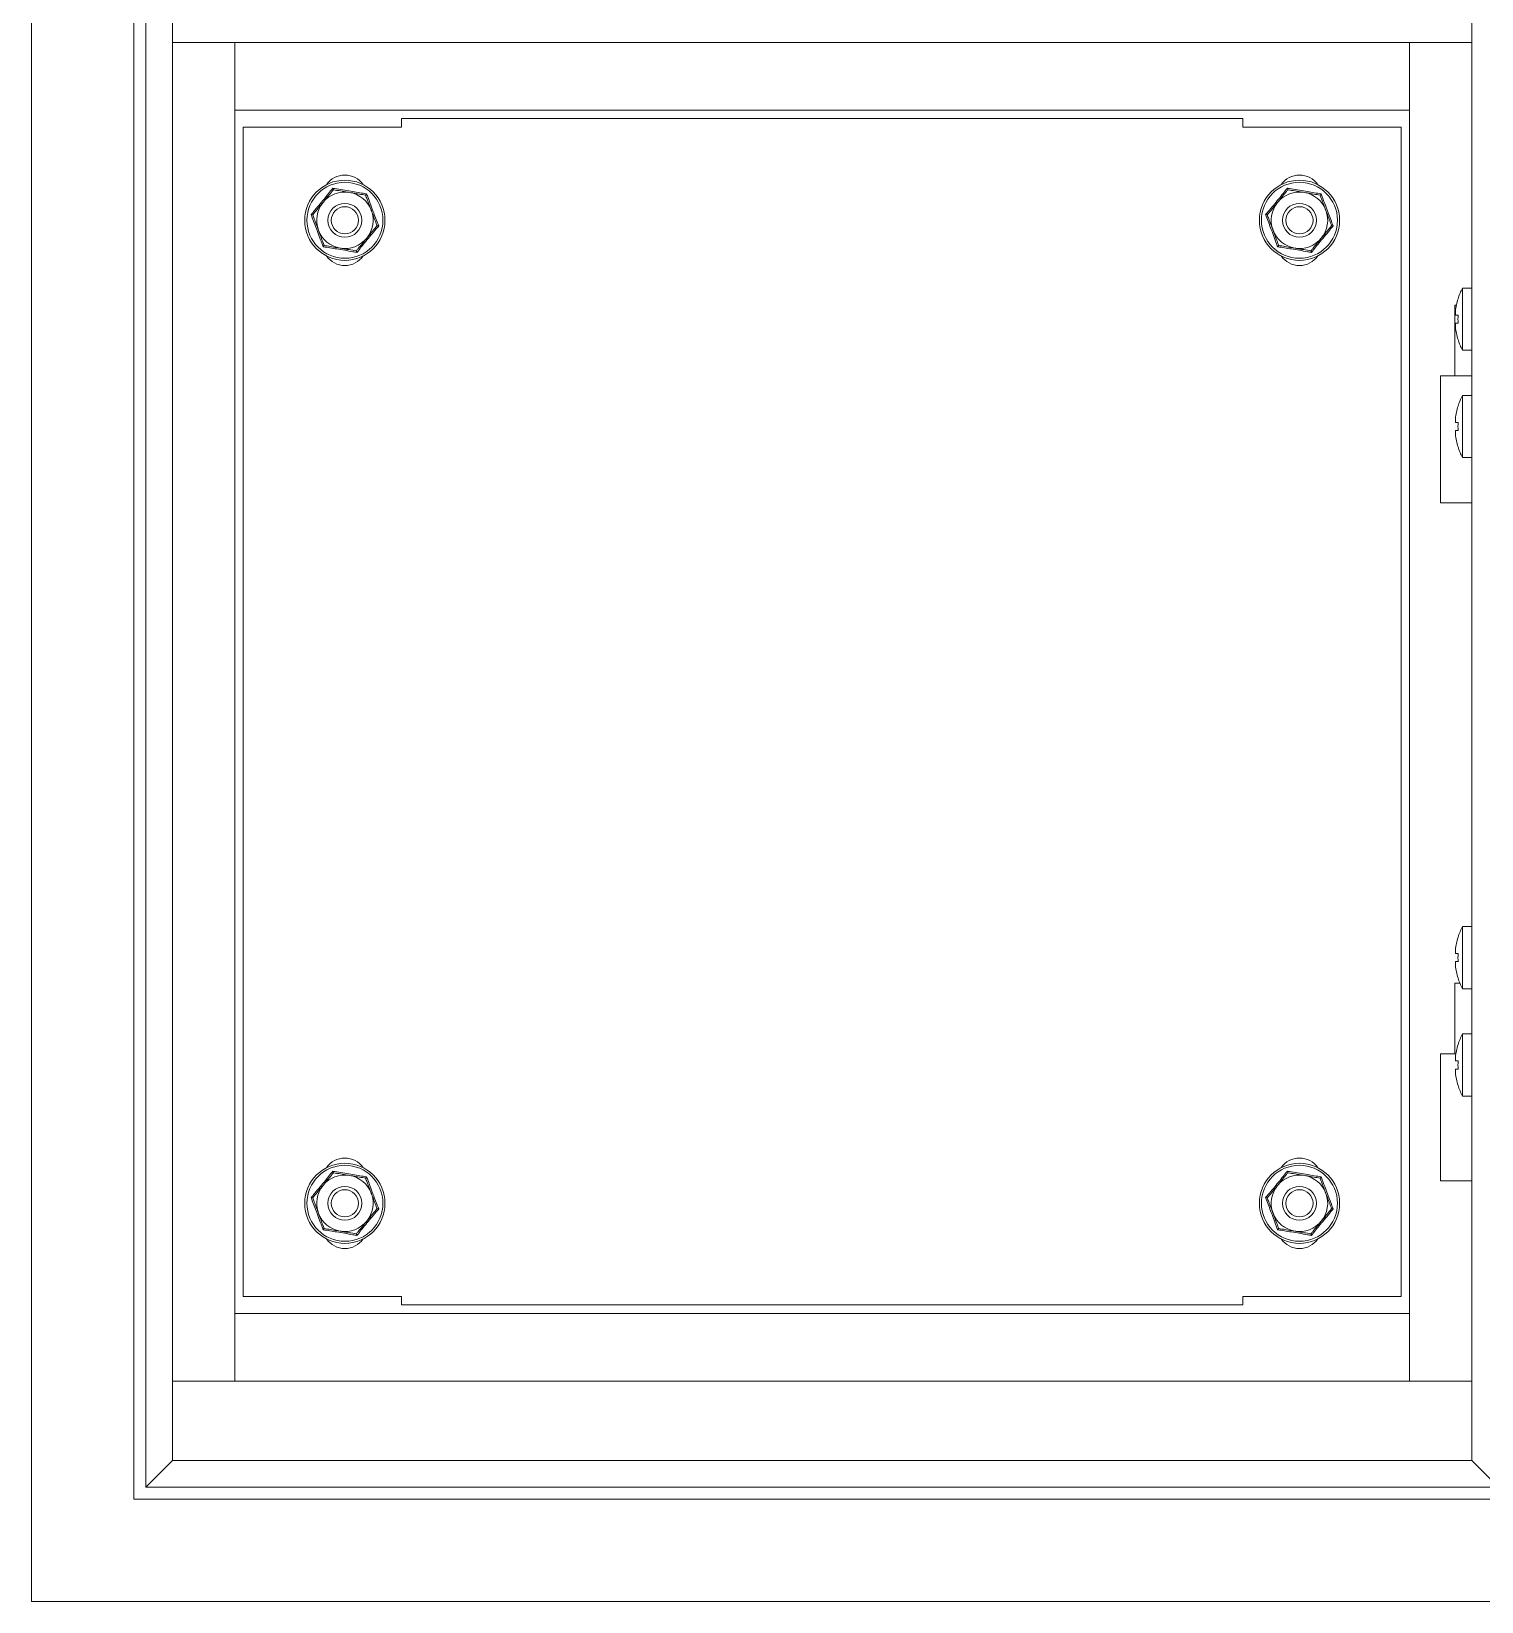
# Model space of a CAD drawing. Header units: millimetres. Extents: x 2222 to 6110, y 1393 to 4154.
# Drawn here: x 4302.3 to 4687.4, y 2001.3 to 2418.2 of the extents above; entities that cross this region are included whole.
import ezdxf

# ---------------------------------------------------------------- set-up
doc = ezdxf.new("R2010")
doc.units = ezdxf.units.MM
doc.linetypes.add('HIDDEN', pattern=[1.905, 1.27, -0.635])

msp = doc.modelspace()

# ---------------------------------------------------------------- linework, layer by layer
at = {"color": 7, "linetype": 'Continuous', "lineweight": 9}
for p, q in [((4302.3, 2001.33), (4302.3, 2526.33)), ((4329.48, 2028.52), (4329.48, 2446.64)), ((4332.67, 2031.7), (4332.67, 2443.46)), ((4339.8, 2038.83), (4339.8, 2436.33)), ((4684.8, 2038.83), (4684.8, 2436.33)), ((4339.8, 2415.33), (4684.8, 2415.33)), ((4356.3, 2415.33), (4356.3, 2059.83)), ((4356.3, 2415.33), (4356.3, 2397.33)), ((4668.3, 2415.33), (4668.3, 2059.83)), ((4668.3, 2415.33), (4668.3, 2397.33)), ((4668.3, 2397.33), (4356.3, 2397.33)), ((4624.05, 2395.08), (4400.55, 2395.08)), ((4400.55, 2392.83), (4400.55, 2395.08)), ((4624.05, 2395.08), (4624.05, 2392.83)), ((4358.55, 2392.83), (4400.55, 2392.83)), ((4358.55, 2392.83), (4358.55, 2082.33)), ((4624.05, 2392.83), (4666.05, 2392.83)), ((4666.05, 2082.33), (4666.05, 2392.83)), ((4681.15, 2347.25), (4681.18, 2347.24)), ((4682.36, 2341.83), (4682.36, 2350.08)), ((4680.46, 2342.89), (4680.46, 2343.94)), ((4681.18, 2342.89), (4680.46, 2342.89)), ((4680.46, 2339.72), (4680.46, 2340.76)), ((4680.46, 2340.76), (4681.18, 2340.76)), ((4682.36, 2333.58), (4682.36, 2341.83)), ((4684.8, 2326.8), (4676.55, 2326.8)), ((4676.55, 2326.8), (4684.8, 2326.8)), ((4682.36, 2313.33), (4682.36, 2321.58)), ((4680.46, 2314.39), (4680.46, 2315.44)), ((4681.18, 2314.39), (4680.46, 2314.39)), ((4680.46, 2311.22), (4680.46, 2312.26)), ((4680.46, 2312.26), (4681.18, 2312.26)), ((4682.36, 2305.08), (4682.36, 2313.33)), ((4676.55, 2293.05), (4682.28, 2293.05)), ((4682.28, 2293.05), (4684.8, 2293.05)), ((4682.36, 2172.3), (4682.36, 2180.55)), ((4680.46, 2173.37), (4680.46, 2174.42)), ((4681.18, 2173.37), (4680.46, 2173.37)), ((4682.36, 2164.05), (4682.36, 2172.3)), ((4680.46, 2170.19), (4680.46, 2171.24)), ((4680.46, 2171.24), (4681.18, 2171.24)), ((4682.36, 2143.8), (4682.36, 2152.05)), ((4676.55, 2146.8), (4680.59, 2146.8)), ((4680.46, 2144.87), (4680.46, 2145.92)), ((4681.18, 2144.87), (4680.46, 2144.87)), ((4682.36, 2135.55), (4682.36, 2143.8)), ((4680.46, 2141.69), (4680.46, 2142.74)), ((4680.46, 2142.74), (4681.18, 2142.74)), ((4676.55, 2113.05), (4684.8, 2113.05)), ((4400.55, 2082.33), (4358.55, 2082.33)), ((4400.55, 2080.08), (4400.55, 2082.33)), ((4624.05, 2082.33), (4624.05, 2080.08)), ((4666.05, 2082.33), (4624.05, 2082.33)), ((4668.3, 2077.83), (4356.3, 2077.83)), ((4400.55, 2080.08), (4624.05, 2080.08)), ((4339.8, 2059.83), (4684.8, 2059.83)), ((4332.67, 2031.7), (4339.8, 2038.83)), ((4339.8, 2038.83), (4684.8, 2038.83)), ((4684.8, 2038.83), (4691.92, 2031.7)), ((4332.67, 2031.7), (4691.92, 2031.7)), ((4329.48, 2028.52), (4695.11, 2028.52)), ((4302.3, 2001.33), (4722.3, 2001.33))]:
    msp.add_line(p, q, dxfattribs=at)
at = {"color": 7, "linetype": 'HIDDEN', "lineweight": 9}
for p, q in [((4680.3, 2345.55), (4680.73, 2345.55)), ((4680.3, 2165.55), (4681.65, 2165.55))]:
    msp.add_line(p, q, dxfattribs=at)
at = {"color": 7, "linetype": 'Continuous', "lineweight": 9, "flags": 128}
for points in [[(4681.15, 2177.73), (4681.16, 2177.73), (4681.16, 2177.72), (4681.17, 2177.72), (4681.18, 2177.71)], [(4681.18, 2166.9), (4681.17, 2166.89), (4681.16, 2166.89), (4681.16, 2166.88), (4681.15, 2166.88)], [(4681.15, 2149.23), (4681.16, 2149.23), (4681.16, 2149.22), (4681.17, 2149.22), (4681.18, 2149.21)], [(4681.18, 2138.4), (4681.17, 2138.39), (4681.16, 2138.39), (4681.16, 2138.38), (4681.15, 2138.38)]]:
    msp.add_lwpolyline(points, dxfattribs=at)
at = {"color": 7, "linetype": 'Continuous', "lineweight": 9}
for centre, radius in [((4385.55, 2368.08), 10.65), ((4385.55, 2368.08), 10.09), ((4639.05, 2368.08), 10.65), ((4639.05, 2368.08), 10.09), ((4385.55, 2368.08), 4.5), ((4639.05, 2368.08), 4.5), ((4385.55, 2368.08), 3.61), ((4639.05, 2368.08), 3.61), ((4385.55, 2107.08), 10.65), ((4385.55, 2107.08), 10.09), ((4639.05, 2107.08), 10.65), ((4639.05, 2107.08), 10.09), ((4385.55, 2107.08), 4.5), ((4385.55, 2107.08), 3.61), ((4639.05, 2107.08), 4.5), ((4639.05, 2107.08), 3.61)]:
    msp.add_circle(centre, radius, dxfattribs=at)
for centre, radius, start, end in [((4385.55, 2374.13), 5.95, 35.1192, 144.8808), ((4639.05, 2374.13), 5.95, 35.1192, 144.8808), ((4385.55, 2368.08), 7.5, 140.5588, 200.5588), ((4385.55, 2368.08), 7.5, 80.5588, 140.5588), ((4385.55, 2368.08), 7.5, 20.5588, 80.5588), ((4639.05, 2368.08), 7.5, 140.5588, 200.5588), ((4639.05, 2368.08), 7.5, 80.5588, 140.5588), ((4639.05, 2368.08), 7.5, 20.5588, 80.5588), ((4385.55, 2368.08), 7.5, 320.5588, 20.5588), ((4639.05, 2368.08), 7.5, 320.5588, 20.5588), ((4385.55, 2368.08), 7.5, 200.5588, 260.5588), ((4639.05, 2368.08), 7.5, 200.5588, 260.5588), ((4385.55, 2368.08), 7.5, 260.5588, 320.5588), ((4639.05, 2368.08), 7.5, 260.5588, 320.5588), ((4385.55, 2362.03), 5.95, 215.1192, 324.8808), ((4639.05, 2362.03), 5.95, 215.1192, 324.8808), ((4697.85, 2341.83), 17.52, 162.0203, 173.0697), ((4697.85, 2341.83), 17.55, 151.9602, 162.0045), ((4697.85, 2341.83), 17.52, 186.9303, 197.9797), ((4700.54, 2341.83), 19.39, 176.8515, 183.1485), ((4674.5, 2349.79), 14.94, 296.4411, 296.5665), ((4697.85, 2341.83), 17.55, 197.9955, 208.0398), ((4697.85, 2313.33), 17.52, 162.0203, 173.0697), ((4697.85, 2313.33), 17.55, 151.9602, 162.0045), ((4691.45, 2339.37), 23.05, 243.4556, 243.5369), ((4700.54, 2313.33), 19.39, 176.8514, 183.1486), ((4697.85, 2313.33), 17.52, 186.9303, 197.9797), ((4685.09, 2300.05), 8.79, 116.3972, 116.6104), ((4697.85, 2313.33), 17.55, 197.9955, 208.0398), ((4697.85, 2172.3), 17.55, 151.9602, 162.0045), ((4697.85, 2172.3), 17.52, 162.0203, 173.0697), ((4700.54, 2172.3), 19.39, 176.8514, 183.1486), ((4697.85, 2172.3), 17.52, 186.9303, 197.9797), ((4697.85, 2172.3), 17.55, 197.9955, 208.0398), ((4697.85, 2143.8), 17.55, 151.9602, 162.0045), ((4697.85, 2143.8), 17.52, 162.0203, 173.0697), ((4700.54, 2143.8), 19.39, 176.8514, 183.1486), ((4697.85, 2143.8), 17.52, 186.9303, 197.9797), ((4697.85, 2143.8), 17.55, 197.9955, 208.0398), ((4385.55, 2113.13), 5.95, 35.1192, 144.8808), ((4639.05, 2113.13), 5.95, 35.1192, 144.8808), ((4385.55, 2107.08), 7.5, 80.5588, 140.5588), ((4385.55, 2107.08), 7.5, 20.5588, 80.5588), ((4639.05, 2107.08), 7.5, 80.5588, 140.5588), ((4639.05, 2107.08), 7.5, 20.5588, 80.5588), ((4385.55, 2107.08), 7.5, 140.5588, 200.5588), ((4385.55, 2107.08), 7.5, 320.5588, 20.5588), ((4639.05, 2107.08), 7.5, 140.5588, 200.5588), ((4639.05, 2107.08), 7.5, 320.5588, 20.5588), ((4385.55, 2107.08), 7.5, 200.5588, 260.5588), ((4385.55, 2107.08), 7.5, 260.5588, 320.5588), ((4639.05, 2107.08), 7.5, 200.5588, 260.5588), ((4639.05, 2107.08), 7.5, 260.5588, 320.5588), ((4385.55, 2101.03), 5.95, 215.1192, 324.8808), ((4639.05, 2101.03), 5.95, 215.1192, 324.8808)]:
    msp.add_arc(centre, radius, start, end, dxfattribs=at)
for points, knots in [([(4376.57, 2369.57), (4376.8, 2369.84), (4377.94, 2371.21), (4379.9, 2373.57), (4381.58, 2375.64), (4382.35, 2376.6)], [0, 0, 0, 0, 0.118084, 0.592258, 1, 1, 1, 1]), ([(4382.5, 2376.19), (4382.5, 2376.19), (4382.5, 2376.21), (4382.46, 2376.3), (4382.42, 2376.43), (4382.37, 2376.54), (4382.35, 2376.6), (4382.35, 2376.6)], [0, 0, 0, 0, 0.236185, 0.4714, 0.732455, 0.992088, 1, 1, 1, 1]), ([(4382.35, 2376.6), (4382.7, 2376.54), (4384.45, 2376.23), (4387.48, 2375.71), (4390.11, 2375.3), (4391.33, 2375.11)], [0, 0, 0, 0, 0.118084, 0.592258, 1, 1, 1, 1]), ([(4630.07, 2369.57), (4630.3, 2369.84), (4631.44, 2371.21), (4633.4, 2373.57), (4635.08, 2375.64), (4635.85, 2376.6)], [0, 0, 0, 0, 0.118083, 0.592257, 1, 1, 1, 1]), ([(4636, 2376.19), (4636, 2376.19), (4636, 2376.21), (4635.96, 2376.3), (4635.92, 2376.43), (4635.87, 2376.54), (4635.85, 2376.6), (4635.85, 2376.6)], [0, 0, 0, 0, 0.236186, 0.471402, 0.732454, 0.992093, 1, 1, 1, 1]), ([(4635.85, 2376.6), (4636.2, 2376.54), (4637.95, 2376.23), (4640.98, 2375.71), (4643.61, 2375.3), (4644.83, 2375.11)], [0, 0, 0, 0, 0.118084, 0.592259, 1, 1, 1, 1]), ([(4377, 2369.5), (4377.81, 2370.48), (4378.72, 2371.58), (4379.66, 2372.73), (4379.75, 2372.84)], [0, 0, 0, 0, 0.896035, 1, 1, 1, 1]), ([(4379.75, 2372.84), (4380.51, 2373.76), (4381.45, 2374.91), (4382.33, 2375.98), (4382.5, 2376.19)], [0, 0, 0, 0, 0.801464, 1, 1, 1, 1]), ([(4382.5, 2376.19), (4383.76, 2375.98), (4385.17, 2375.75), (4386.62, 2375.5), (4386.78, 2375.48)], [0, 0, 0, 0, 0.896037, 1, 1, 1, 1]), ([(4386.78, 2375.48), (4387.95, 2375.28), (4389.41, 2375.04), (4390.78, 2374.81), (4391.05, 2374.77)], [0, 0, 0, 0, 0.801461, 1, 1, 1, 1]), ([(4391.33, 2375.11), (4391.33, 2375.11), (4391.28, 2375.06), (4391.21, 2374.96), (4391.12, 2374.86), (4391.06, 2374.78), (4391.05, 2374.77), (4391.05, 2374.77)], [0, 0, 0, 0, 0.007913, 0.267532, 0.528606, 0.763815, 1, 1, 1, 1]), ([(4391.05, 2374.77), (4391.18, 2374.43), (4391.66, 2373.13), (4392.18, 2371.74), (4392.57, 2370.71)], [0, 0, 0, 0, 0.263254, 1, 1, 1, 1]), ([(4391.33, 2375.11), (4391.45, 2374.77), (4392.06, 2373.1), (4393.12, 2370.22), (4394.08, 2367.74), (4394.52, 2366.59)], [0, 0, 0, 0, 0.118084, 0.592258, 1, 1, 1, 1]), ([(4630.5, 2369.5), (4631.31, 2370.48), (4632.22, 2371.58), (4633.16, 2372.73), (4633.25, 2372.84)], [0, 0, 0, 0, 0.896035, 1, 1, 1, 1]), ([(4633.25, 2372.84), (4634.01, 2373.76), (4634.95, 2374.91), (4635.83, 2375.98), (4636, 2376.19)], [0, 0, 0, 0, 0.801465, 1, 1, 1, 1]), ([(4636, 2376.19), (4637.26, 2375.98), (4638.67, 2375.75), (4640.12, 2375.5), (4640.28, 2375.48)], [0, 0, 0, 0, 0.896037, 1, 1, 1, 1]), ([(4640.28, 2375.48), (4641.45, 2375.28), (4642.91, 2375.04), (4644.28, 2374.81), (4644.55, 2374.77)], [0, 0, 0, 0, 0.801461, 1, 1, 1, 1]), ([(4644.83, 2375.11), (4644.83, 2375.11), (4644.78, 2375.06), (4644.71, 2374.96), (4644.62, 2374.86), (4644.56, 2374.78), (4644.55, 2374.77), (4644.55, 2374.77)], [0, 0, 0, 0, 0.007913, 0.267525, 0.5286, 0.763814, 1, 1, 1, 1]), ([(4644.55, 2374.77), (4644.68, 2374.43), (4645.16, 2373.13), (4645.68, 2371.74), (4646.07, 2370.71)], [0, 0, 0, 0, 0.263254, 1, 1, 1, 1]), ([(4644.83, 2375.11), (4644.95, 2374.77), (4645.56, 2373.1), (4646.62, 2370.22), (4647.58, 2367.74), (4648.02, 2366.59)], [0, 0, 0, 0, 0.118084, 0.592258, 1, 1, 1, 1]), ([(4379.77, 2361.05), (4379.64, 2361.39), (4379.03, 2363.06), (4377.97, 2365.94), (4377.01, 2368.42), (4376.57, 2369.57)], [0, 0, 0, 0, 0.118083, 0.592258, 1, 1, 1, 1]), ([(4377, 2369.5), (4377, 2369.5), (4376.98, 2369.5), (4376.89, 2369.52), (4376.75, 2369.54), (4376.63, 2369.56), (4376.57, 2369.57), (4376.57, 2369.57)], [0, 0, 0, 0, 0.236183, 0.471394, 0.732458, 0.992079, 1, 1, 1, 1]), ([(4377, 2369.5), (4377.13, 2369.16), (4377.62, 2367.86), (4378.14, 2366.47), (4378.52, 2365.45)], [0, 0, 0, 0, 0.263253, 1, 1, 1, 1]), ([(4392.57, 2370.71), (4392.65, 2370.51), (4393.15, 2369.17), (4393.66, 2367.8), (4394.07, 2366.7), (4394.09, 2366.66)], [0, 0, 0, 0, 0.148486, 0.965571, 1, 1, 1, 1]), ([(4633.27, 2361.05), (4633.14, 2361.39), (4632.53, 2363.06), (4631.47, 2365.94), (4630.51, 2368.42), (4630.07, 2369.57)], [0, 0, 0, 0, 0.118083, 0.592258, 1, 1, 1, 1]), ([(4630.5, 2369.5), (4630.5, 2369.5), (4630.48, 2369.5), (4630.39, 2369.52), (4630.25, 2369.54), (4630.13, 2369.56), (4630.07, 2369.57), (4630.07, 2369.57)], [0, 0, 0, 0, 0.236186, 0.471401, 0.732468, 0.992092, 1, 1, 1, 1]), ([(4630.5, 2369.5), (4630.63, 2369.16), (4631.12, 2367.86), (4631.64, 2366.47), (4632.02, 2365.45)], [0, 0, 0, 0, 0.263253, 1, 1, 1, 1]), ([(4646.07, 2370.71), (4646.15, 2370.51), (4646.65, 2369.17), (4647.16, 2367.8), (4647.57, 2366.7), (4647.59, 2366.66)], [0, 0, 0, 0, 0.148486, 0.965571, 1, 1, 1, 1]), ([(4378.52, 2365.45), (4378.6, 2365.24), (4379.1, 2363.9), (4379.61, 2362.54), (4380.03, 2361.44), (4380.04, 2361.39)], [0, 0, 0, 0, 0.148486, 0.965571, 1, 1, 1, 1]), ([(4394.52, 2366.59), (4394.29, 2366.32), (4393.15, 2364.95), (4391.19, 2362.59), (4389.52, 2360.52), (4388.74, 2359.56)], [0, 0, 0, 0, 0.118083, 0.592258, 1, 1, 1, 1]), ([(4394.09, 2366.66), (4393.28, 2365.67), (4392.37, 2364.58), (4391.44, 2363.43), (4391.34, 2363.31)], [0, 0, 0, 0, 0.896037, 1, 1, 1, 1]), ([(4394.52, 2366.59), (4394.52, 2366.59), (4394.46, 2366.6), (4394.34, 2366.62), (4394.2, 2366.64), (4394.11, 2366.66), (4394.1, 2366.66), (4394.09, 2366.66)], [0, 0, 0, 0, 0.007908, 0.26753, 0.528606, 0.763819, 1, 1, 1, 1]), ([(4632.02, 2365.45), (4632.1, 2365.24), (4632.6, 2363.9), (4633.11, 2362.54), (4633.53, 2361.44), (4633.54, 2361.39)], [0, 0, 0, 0, 0.148486, 0.965571, 1, 1, 1, 1]), ([(4648.02, 2366.59), (4647.79, 2366.32), (4646.65, 2364.95), (4644.69, 2362.59), (4643.02, 2360.52), (4642.24, 2359.56)], [0, 0, 0, 0, 0.118083, 0.592258, 1, 1, 1, 1]), ([(4647.59, 2366.66), (4646.78, 2365.67), (4645.87, 2364.58), (4644.94, 2363.43), (4644.84, 2363.31)], [0, 0, 0, 0, 0.896037, 1, 1, 1, 1]), ([(4648.02, 2366.59), (4648.02, 2366.59), (4647.96, 2366.6), (4647.84, 2366.62), (4647.7, 2366.64), (4647.61, 2366.66), (4647.6, 2366.66), (4647.59, 2366.66)], [0, 0, 0, 0, 0.007908, 0.267532, 0.528599, 0.763814, 1, 1, 1, 1]), ([(4380.04, 2361.39), (4380.04, 2361.39), (4380.03, 2361.38), (4379.97, 2361.3), (4379.88, 2361.2), (4379.81, 2361.1), (4379.77, 2361.05), (4379.77, 2361.05)], [0, 0, 0, 0, 0.236185, 0.471406, 0.732474, 0.992087, 1, 1, 1, 1]), ([(4388.74, 2359.56), (4388.39, 2359.62), (4386.64, 2359.93), (4383.61, 2360.45), (4380.98, 2360.86), (4379.77, 2361.05)], [0, 0, 0, 0, 0.118084, 0.592259, 1, 1, 1, 1]), ([(4384.32, 2360.68), (4383.14, 2360.88), (4381.68, 2361.12), (4380.32, 2361.35), (4380.04, 2361.39)], [0, 0, 0, 0, 0.801465, 1, 1, 1, 1]), ([(4388.59, 2359.97), (4387.33, 2360.18), (4385.93, 2360.41), (4384.47, 2360.66), (4384.32, 2360.68)], [0, 0, 0, 0, 0.896039, 1, 1, 1, 1]), ([(4391.34, 2363.31), (4390.58, 2362.4), (4389.64, 2361.25), (4388.76, 2360.18), (4388.59, 2359.97)], [0, 0, 0, 0, 0.801462, 1, 1, 1, 1]), ([(4388.74, 2359.56), (4388.74, 2359.56), (4388.72, 2359.62), (4388.68, 2359.73), (4388.63, 2359.86), (4388.59, 2359.95), (4388.59, 2359.96), (4388.59, 2359.97)], [0, 0, 0, 0, 0.007907, 0.267536, 0.528601, 0.763815, 1, 1, 1, 1]), ([(4633.54, 2361.39), (4633.54, 2361.39), (4633.53, 2361.38), (4633.47, 2361.3), (4633.38, 2361.2), (4633.31, 2361.1), (4633.27, 2361.05), (4633.27, 2361.05)], [0, 0, 0, 0, 0.236185, 0.471405, 0.732466, 0.992087, 1, 1, 1, 1]), ([(4642.24, 2359.56), (4641.89, 2359.62), (4640.14, 2359.93), (4637.11, 2360.45), (4634.48, 2360.86), (4633.27, 2361.05)], [0, 0, 0, 0, 0.118082, 0.592258, 1, 1, 1, 1]), ([(4637.82, 2360.68), (4636.64, 2360.88), (4635.18, 2361.12), (4633.82, 2361.35), (4633.54, 2361.39)], [0, 0, 0, 0, 0.801462, 1, 1, 1, 1]), ([(4642.09, 2359.97), (4640.83, 2360.18), (4639.43, 2360.41), (4637.97, 2360.66), (4637.82, 2360.68)], [0, 0, 0, 0, 0.896037, 1, 1, 1, 1]), ([(4644.84, 2363.31), (4644.08, 2362.4), (4643.14, 2361.25), (4642.26, 2360.18), (4642.09, 2359.97)], [0, 0, 0, 0, 0.801462, 1, 1, 1, 1]), ([(4642.24, 2359.56), (4642.24, 2359.56), (4642.22, 2359.62), (4642.18, 2359.73), (4642.13, 2359.86), (4642.09, 2359.95), (4642.09, 2359.96), (4642.09, 2359.97)], [0, 0, 0, 0, 0.007907, 0.267532, 0.528602, 0.763814, 1, 1, 1, 1]), ([(4376.57, 2108.57), (4376.8, 2108.84), (4377.94, 2110.21), (4379.9, 2112.57), (4381.58, 2114.64), (4382.35, 2115.6)], [0, 0, 0, 0, 0.118084, 0.592259, 1, 1, 1, 1]), ([(4379.75, 2111.84), (4380.51, 2112.76), (4381.45, 2113.91), (4382.33, 2114.98), (4382.5, 2115.19)], [0, 0, 0, 0, 0.801462, 1, 1, 1, 1]), ([(4382.5, 2115.19), (4382.5, 2115.19), (4382.5, 2115.21), (4382.46, 2115.3), (4382.42, 2115.43), (4382.37, 2115.54), (4382.35, 2115.6), (4382.35, 2115.6)], [0, 0, 0, 0, 0.236183, 0.471395, 0.732461, 0.992082, 1, 1, 1, 1]), ([(4382.35, 2115.6), (4382.7, 2115.54), (4384.45, 2115.23), (4387.48, 2114.71), (4390.11, 2114.3), (4391.33, 2114.11)], [0, 0, 0, 0, 0.118083, 0.592258, 1, 1, 1, 1]), ([(4382.5, 2115.19), (4383.76, 2114.98), (4385.17, 2114.75), (4386.62, 2114.5), (4386.78, 2114.48)], [0, 0, 0, 0, 0.896037, 1, 1, 1, 1]), ([(4386.78, 2114.48), (4387.95, 2114.28), (4389.41, 2114.04), (4390.78, 2113.81), (4391.05, 2113.77)], [0, 0, 0, 0, 0.801462, 1, 1, 1, 1]), ([(4391.33, 2114.11), (4391.33, 2114.11), (4391.28, 2114.06), (4391.21, 2113.96), (4391.12, 2113.86), (4391.06, 2113.78), (4391.05, 2113.77), (4391.05, 2113.77)], [0, 0, 0, 0, 0.007913, 0.267538, 0.528604, 0.763816, 1, 1, 1, 1]), ([(4391.05, 2113.77), (4391.18, 2113.43), (4391.66, 2112.13), (4392.18, 2110.74), (4392.57, 2109.71)], [0, 0, 0, 0, 0.263254, 1, 1, 1, 1]), ([(4391.33, 2114.11), (4391.45, 2113.77), (4392.06, 2112.1), (4393.12, 2109.22), (4394.08, 2106.74), (4394.52, 2105.59)], [0, 0, 0, 0, 0.118083, 0.592258, 1, 1, 1, 1]), ([(4630.07, 2108.57), (4630.3, 2108.84), (4631.44, 2110.21), (4633.4, 2112.57), (4635.08, 2114.64), (4635.85, 2115.6)], [0, 0, 0, 0, 0.118083, 0.592258, 1, 1, 1, 1]), ([(4633.25, 2111.84), (4634.01, 2112.76), (4634.95, 2113.91), (4635.83, 2114.98), (4636, 2115.19)], [0, 0, 0, 0, 0.801464, 1, 1, 1, 1]), ([(4636, 2115.19), (4636, 2115.19), (4636, 2115.21), (4635.96, 2115.3), (4635.92, 2115.43), (4635.87, 2115.54), (4635.85, 2115.6), (4635.85, 2115.6)], [0, 0, 0, 0, 0.236183, 0.471396, 0.73246, 0.992086, 1, 1, 1, 1]), ([(4635.85, 2115.6), (4636.2, 2115.54), (4637.95, 2115.23), (4640.98, 2114.71), (4643.61, 2114.3), (4644.83, 2114.11)], [0, 0, 0, 0, 0.118084, 0.592259, 1, 1, 1, 1]), ([(4636, 2115.19), (4637.26, 2114.98), (4638.67, 2114.75), (4640.12, 2114.5), (4640.28, 2114.48)], [0, 0, 0, 0, 0.896037, 1, 1, 1, 1]), ([(4640.28, 2114.48), (4641.45, 2114.28), (4642.91, 2114.04), (4644.28, 2113.81), (4644.55, 2113.77)], [0, 0, 0, 0, 0.801462, 1, 1, 1, 1]), ([(4644.83, 2114.11), (4644.83, 2114.11), (4644.78, 2114.06), (4644.71, 2113.96), (4644.62, 2113.86), (4644.56, 2113.78), (4644.55, 2113.77), (4644.55, 2113.77)], [0, 0, 0, 0, 0.007913, 0.26753, 0.528598, 0.763816, 1, 1, 1, 1]), ([(4644.55, 2113.77), (4644.68, 2113.43), (4645.16, 2112.13), (4645.68, 2110.74), (4646.07, 2109.71)], [0, 0, 0, 0, 0.263254, 1, 1, 1, 1]), ([(4644.83, 2114.11), (4644.95, 2113.77), (4645.56, 2112.1), (4646.62, 2109.22), (4647.58, 2106.74), (4648.02, 2105.59)], [0, 0, 0, 0, 0.118083, 0.592258, 1, 1, 1, 1]), ([(4377, 2108.5), (4377.81, 2109.48), (4378.72, 2110.58), (4379.66, 2111.73), (4379.75, 2111.84)], [0, 0, 0, 0, 0.896037, 1, 1, 1, 1]), ([(4392.57, 2109.71), (4392.65, 2109.51), (4393.15, 2108.17), (4393.66, 2106.8), (4394.07, 2105.7), (4394.09, 2105.66)], [0, 0, 0, 0, 0.148485, 0.965571, 1, 1, 1, 1]), ([(4630.5, 2108.5), (4631.31, 2109.48), (4632.22, 2110.58), (4633.16, 2111.73), (4633.25, 2111.84)], [0, 0, 0, 0, 0.896037, 1, 1, 1, 1]), ([(4646.07, 2109.71), (4646.15, 2109.51), (4646.65, 2108.17), (4647.16, 2106.8), (4647.57, 2105.7), (4647.59, 2105.66)], [0, 0, 0, 0, 0.148485, 0.965571, 1, 1, 1, 1]), ([(4379.77, 2100.05), (4379.64, 2100.39), (4379.03, 2102.06), (4377.97, 2104.94), (4377.01, 2107.42), (4376.57, 2108.57)], [0, 0, 0, 0, 0.118084, 0.592259, 1, 1, 1, 1]), ([(4377, 2108.5), (4377, 2108.5), (4376.98, 2108.5), (4376.89, 2108.52), (4376.75, 2108.54), (4376.63, 2108.56), (4376.57, 2108.57), (4376.57, 2108.57)], [0, 0, 0, 0, 0.236183, 0.471395, 0.732458, 0.99208, 1, 1, 1, 1]), ([(4377, 2108.5), (4377.13, 2108.16), (4377.62, 2106.86), (4378.14, 2105.47), (4378.52, 2104.45)], [0, 0, 0, 0, 0.263254, 1, 1, 1, 1]), ([(4394.52, 2105.59), (4394.29, 2105.32), (4393.15, 2103.95), (4391.19, 2101.59), (4389.52, 2099.52), (4388.74, 2098.56)], [0, 0, 0, 0, 0.118083, 0.592258, 1, 1, 1, 1]), ([(4394.09, 2105.66), (4393.28, 2104.67), (4392.37, 2103.58), (4391.44, 2102.43), (4391.34, 2102.31)], [0, 0, 0, 0, 0.896036, 1, 1, 1, 1]), ([(4394.52, 2105.59), (4394.52, 2105.59), (4394.46, 2105.6), (4394.34, 2105.62), (4394.2, 2105.64), (4394.11, 2105.66), (4394.1, 2105.66), (4394.09, 2105.66)], [0, 0, 0, 0, 0.007907, 0.267529, 0.528605, 0.763818, 1, 1, 1, 1]), ([(4633.27, 2100.05), (4633.14, 2100.39), (4632.53, 2102.06), (4631.47, 2104.94), (4630.51, 2107.42), (4630.07, 2108.57)], [0, 0, 0, 0, 0.118083, 0.592259, 1, 1, 1, 1]), ([(4630.5, 2108.5), (4630.5, 2108.5), (4630.48, 2108.5), (4630.39, 2108.52), (4630.25, 2108.54), (4630.13, 2108.56), (4630.07, 2108.57), (4630.07, 2108.57)], [0, 0, 0, 0, 0.236186, 0.471401, 0.732468, 0.992093, 1, 1, 1, 1]), ([(4630.5, 2108.5), (4630.63, 2108.16), (4631.12, 2106.86), (4631.64, 2105.47), (4632.02, 2104.45)], [0, 0, 0, 0, 0.263254, 1, 1, 1, 1]), ([(4648.02, 2105.59), (4647.79, 2105.32), (4646.65, 2103.95), (4644.69, 2101.59), (4643.02, 2099.52), (4642.24, 2098.56)], [0, 0, 0, 0, 0.118083, 0.592258, 1, 1, 1, 1]), ([(4647.59, 2105.66), (4646.78, 2104.67), (4645.87, 2103.58), (4644.94, 2102.43), (4644.84, 2102.31)], [0, 0, 0, 0, 0.896036, 1, 1, 1, 1]), ([(4648.02, 2105.59), (4648.02, 2105.59), (4647.96, 2105.6), (4647.84, 2105.62), (4647.7, 2105.64), (4647.61, 2105.66), (4647.6, 2105.66), (4647.59, 2105.66)], [0, 0, 0, 0, 0.007907, 0.267531, 0.528599, 0.763814, 1, 1, 1, 1]), ([(4378.52, 2104.45), (4378.6, 2104.24), (4379.1, 2102.9), (4379.61, 2101.54), (4380.03, 2100.44), (4380.04, 2100.39)], [0, 0, 0, 0, 0.148485, 0.965571, 1, 1, 1, 1]), ([(4391.34, 2102.31), (4390.58, 2101.4), (4389.64, 2100.25), (4388.76, 2099.18), (4388.59, 2098.97)], [0, 0, 0, 0, 0.801462, 1, 1, 1, 1]), ([(4632.02, 2104.45), (4632.1, 2104.24), (4632.6, 2102.9), (4633.11, 2101.54), (4633.53, 2100.44), (4633.54, 2100.39)], [0, 0, 0, 0, 0.148485, 0.965571, 1, 1, 1, 1]), ([(4644.84, 2102.31), (4644.08, 2101.4), (4643.14, 2100.25), (4642.26, 2099.18), (4642.09, 2098.97)], [0, 0, 0, 0, 0.801462, 1, 1, 1, 1]), ([(4380.04, 2100.39), (4380.04, 2100.39), (4380.03, 2100.38), (4379.97, 2100.3), (4379.88, 2100.2), (4379.81, 2100.1), (4379.77, 2100.05), (4379.77, 2100.05)], [0, 0, 0, 0, 0.236185, 0.471399, 0.73247, 0.992087, 1, 1, 1, 1]), ([(4388.74, 2098.56), (4388.39, 2098.62), (4386.64, 2098.93), (4383.61, 2099.45), (4380.98, 2099.86), (4379.77, 2100.05)], [0, 0, 0, 0, 0.118084, 0.592259, 1, 1, 1, 1]), ([(4384.32, 2099.68), (4383.14, 2099.88), (4381.68, 2100.12), (4380.32, 2100.35), (4380.04, 2100.39)], [0, 0, 0, 0, 0.801464, 1, 1, 1, 1]), ([(4388.59, 2098.97), (4387.33, 2099.18), (4385.93, 2099.41), (4384.47, 2099.66), (4384.32, 2099.68)], [0, 0, 0, 0, 0.896039, 1, 1, 1, 1]), ([(4388.74, 2098.56), (4388.74, 2098.56), (4388.72, 2098.62), (4388.68, 2098.73), (4388.63, 2098.86), (4388.59, 2098.95), (4388.59, 2098.96), (4388.59, 2098.97)], [0, 0, 0, 0, 0.007914, 0.267535, 0.528599, 0.763816, 1, 1, 1, 1]), ([(4633.54, 2100.39), (4633.54, 2100.39), (4633.53, 2100.38), (4633.47, 2100.3), (4633.38, 2100.2), (4633.31, 2100.1), (4633.27, 2100.05), (4633.27, 2100.05)], [0, 0, 0, 0, 0.236185, 0.471399, 0.732462, 0.992087, 1, 1, 1, 1]), ([(4642.24, 2098.56), (4641.89, 2098.62), (4640.14, 2098.93), (4637.11, 2099.45), (4634.48, 2099.86), (4633.27, 2100.05)], [0, 0, 0, 0, 0.118082, 0.592258, 1, 1, 1, 1]), ([(4637.82, 2099.68), (4636.64, 2099.88), (4635.18, 2100.12), (4633.82, 2100.35), (4633.54, 2100.39)], [0, 0, 0, 0, 0.801462, 1, 1, 1, 1]), ([(4642.09, 2098.97), (4640.83, 2099.18), (4639.43, 2099.41), (4637.97, 2099.66), (4637.82, 2099.68)], [0, 0, 0, 0, 0.896037, 1, 1, 1, 1]), ([(4642.24, 2098.56), (4642.24, 2098.56), (4642.22, 2098.62), (4642.18, 2098.73), (4642.13, 2098.86), (4642.09, 2098.95), (4642.09, 2098.96), (4642.09, 2098.97)], [0, 0, 0, 0, 0.007914, 0.267531, 0.5286, 0.763815, 1, 1, 1, 1])]:
    msp.add_open_spline(points, degree=3, knots=knots, dxfattribs=at)
for points in [[(4684.8, 2350.08), (4682.36, 2350.08)], [(4682.36, 2333.58), (4684.8, 2333.58)], [(4676.55, 2326.8), (4676.55, 2293.05)], [(4684.8, 2321.58), (4682.36, 2321.58)], [(4682.36, 2305.08), (4684.8, 2305.08)], [(4684.8, 2180.55), (4682.36, 2180.55)], [(4682.36, 2164.05), (4684.8, 2164.05)], [(4684.8, 2152.05), (4682.36, 2152.05)], [(4676.55, 2146.8), (4676.55, 2113.05)], [(4682.36, 2135.55), (4684.8, 2135.55)]]:
    msp.add_open_spline(points, degree=1, dxfattribs=at)
at = {"color": 7, "lineweight": 9}
for points in [[(4680.3, 2345.55), (4680.3, 2326.8)], [(4680.3, 2165.55), (4680.3, 2146.8)]]:
    msp.add_open_spline(points, degree=1, dxfattribs=at)

doc.saveas('drawing.dxf')
